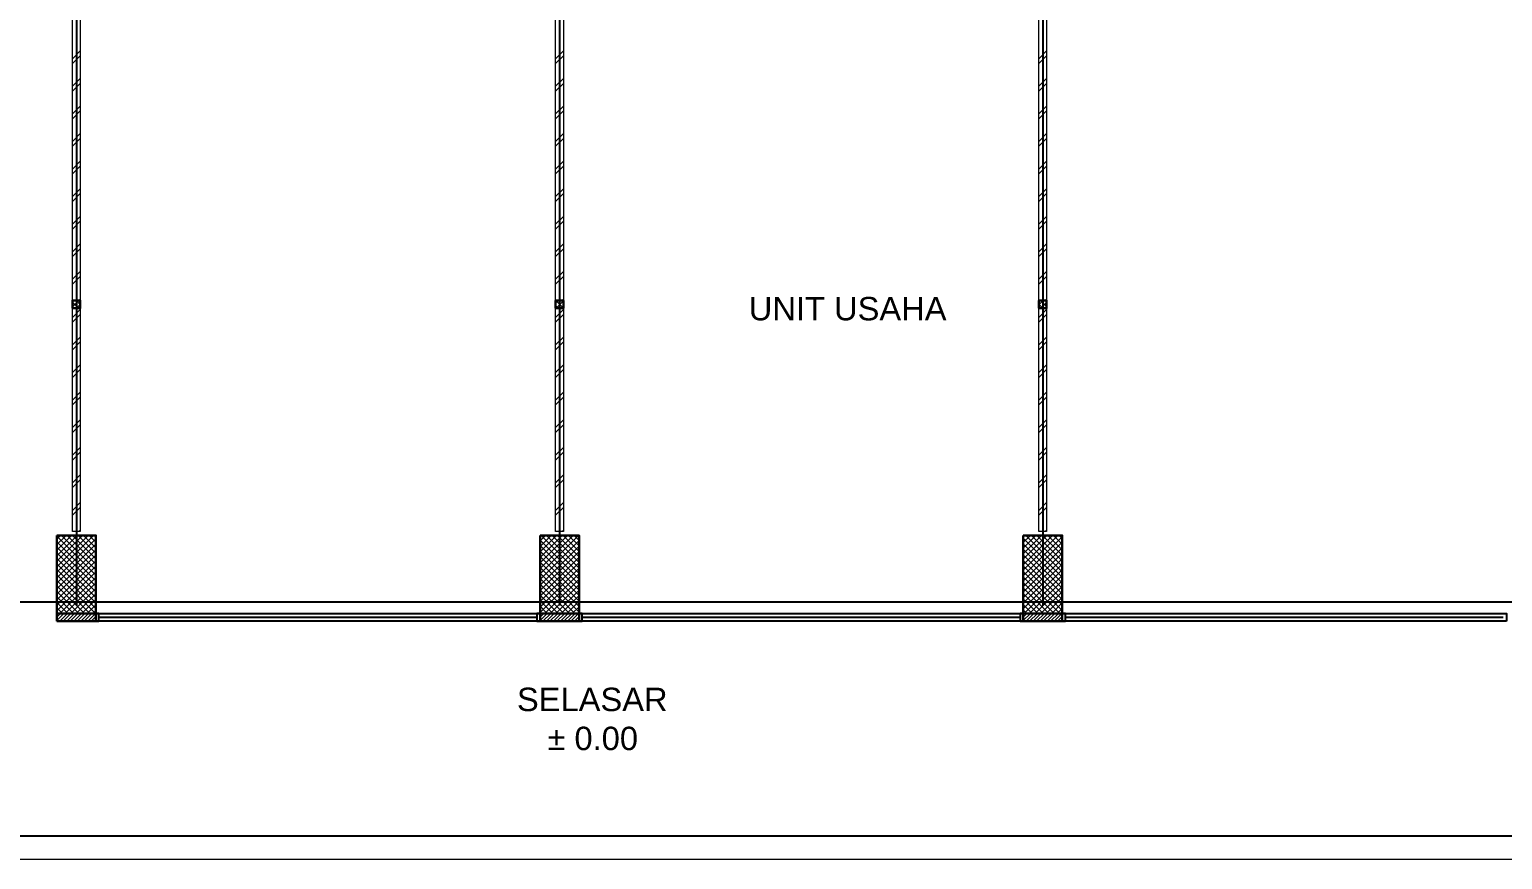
# Model space of a CAD drawing. Header units: inches. Extents: x 0 to 558, y -1 to 295.
# Drawn here: x 354.39 to 373.29, y 173.27 to 183.91 of the extents above; entities that cross this region are included whole.
import ezdxf

# ---------------------------------------------------------------- set-up
doc = ezdxf.new("R2010")
doc.units = ezdxf.units.IN
doc.header["$MEASUREMENT"] = 0
doc.linetypes.add('DASHDOT', pattern=[1, 0.5, -0.25, 0, -0.25])
for name, color, linetype, lineweight in [('ars', 11, 'Continuous', 0), ('ARSIR', 31, 'Continuous', 5), ('ARSIR BETON', 8, 'Continuous', 5), ('KOL', 1, 'Continuous', 30), ('KOLOM', 4, 'Continuous', 9), ('lan', 7, 'Continuous', 15), ('NOT', 7, 'Continuous', 20), ('RUMPUT', 93, 'Continuous', 0), ('tem', 5, 'Continuous', 20)]:
    doc.layers.add(name, color=color, linetype=linetype, lineweight=lineweight)
doc.layers.add('as', color=1, linetype='Continuous', plot=False)
doc.layers.add('Kusen', color=30, linetype='Continuous')
doc.styles.get("Standard").update_dxf_attribs({"font": 'arial.ttf'})
pattern_1 = [(86.66969, (37.0798, 226.14725), (-0.5066041, 0.569206), [0.142875, -0.934755]), (41.66969, (37.0798, 226.14725), (-0.5066045, 0.5692064), [0.142875, -0.619125]), (131.66969, (37.0798, 226.14725), (-0.5692064, -0.5066045), [0.142875, -0.619125])]

# ---------------------------------------------------------------- blocks, each defined once
blk = doc.blocks.new('k2')
at = {"layer": 'ars'}
h = blk.add_hatch(dxfattribs=at)
h.set_pattern_fill('_USER', color=256, scale=0.05, angle=45, double=1, pattern_type=0)
h.set_pattern_definition([(45, (0, -5), (-0.03535534, 0.03535534), []), (135, (0, -5), (-0.03535534, -0.03535534), [])])
h.paths.add_polyline_path([(-0.25, -0.5), (0.25, -0.5), (0.25, 0.5), (-0.25, 0.5)])
at = {"layer": 'KOL'}
blk.add_lwpolyline([(-0.25, -0.5), (0.25, -0.5), (0.25, 0.5), (-0.25, 0.5)], close=True, dxfattribs=at)
blk = doc.blocks.new('K 10.10')
at = {"layer": 'ars'}
h = blk.add_hatch(dxfattribs=at)
h.set_pattern_fill('_USER', color=256, scale=0.05, angle=45, double=1, pattern_type=0)
h.set_pattern_definition([(45, (0, 0), (-0.035355339, 0.035355339), []), (135, (0, 0), (-0.035355339, -0.035355339), [])])
h.paths.add_polyline_path([(1560.538, 1380.407), (1560.638, 1380.407), (1560.638, 1380.507), (1560.538, 1380.507)])
at = {"layer": 'KOL'}
blk.add_lwpolyline([(1560.538, 1380.407), (1560.638, 1380.407), (1560.638, 1380.507), (1560.538, 1380.507)], close=True, dxfattribs=at)
blk = doc.blocks.new('DEN-1 BLOK 2')
at = {"layer": 'ars'}
h = blk.add_hatch(dxfattribs=at)
h.set_pattern_fill('TEMBOK', color=256, scale=0.25)
h.set_pattern_definition([(45, (-12.4, 44.5925), (-0.1767767, 0.1767767), []), (45, (-12.3375, 44.5925), (-0.1767767, 0.1767767), [])])
h.paths.add_polyline_path([(61.95, 49.68), (62.05, 49.68), (62.05, 46.417), (61.95, 46.417)])
h = blk.add_hatch(dxfattribs=at)
h.set_pattern_fill('TEMBOK', color=256, scale=0.25)
h.set_pattern_definition([(45, (-6.2, 44.5925), (-0.1767767, 0.1767767), []), (45, (-6.1375, 44.5925), (-0.1767767, 0.1767767), [])])
h.paths.add_polyline_path([(68.15, 49.68), (68.25, 49.68), (68.25, 46.417), (68.15, 46.417)])
h = blk.add_hatch(dxfattribs=at)
h.set_pattern_fill('TEMBOK', color=256, scale=0.25)
h.set_pattern_definition([(45, (-7e-07, 44.5925), (-0.1767767, 0.1767767), []), (45, (0.0625, 44.5925), (-0.1767767, 0.1767767), [])])
h.paths.add_polyline_path([(74.35, 49.68), (74.45, 49.68), (74.45, 46.417), (74.35, 46.417)])
h = blk.add_hatch(dxfattribs=at)
h.set_pattern_fill('TEMBOK', color=256, scale=0.25)
h.set_pattern_definition([(45, (-12.4, 41.63), (-0.1767767, 0.1767767), []), (45, (-12.3375, 41.63), (-0.1767767, 0.1767767), [])])
h.paths.add_polyline_path([(61.95, 46.317), (62.05, 46.317), (62.05, 43.455), (61.95, 43.455)])
h = blk.add_hatch(dxfattribs=at)
h.set_pattern_fill('TEMBOK', color=256, scale=0.25)
h.set_pattern_definition([(45, (-6.2, 41.63), (-0.1767767, 0.1767767), []), (45, (-6.1375, 41.63), (-0.1767767, 0.1767767), [])])
h.paths.add_polyline_path([(68.15, 46.317), (68.25, 46.317), (68.25, 43.455), (68.15, 43.455)])
h = blk.add_hatch(dxfattribs=at)
h.set_pattern_fill('TEMBOK', color=256, scale=0.25)
h.set_pattern_definition([(45, (-1e-06, 41.63), (-0.1767767, 0.1767767), []), (45, (0.0625, 41.63), (-0.1767767, 0.1767767), [])])
h.paths.add_polyline_path([(74.35, 46.317), (74.45, 46.317), (74.45, 43.455), (74.35, 43.455)])
h = blk.add_hatch(dxfattribs=at)
h.set_pattern_fill('ANSI31', color=256, scale=0.01, style=0)
h.set_pattern_definition([(45, (46.45, 42.305), (-0.02245064, 0.02245064), [])])
h.paths.add_polyline_path([(61.75, 42.305), (62.25, 42.305), (62.25, 42.405), (61.75, 42.405)])
h = blk.add_hatch(dxfattribs=at)
h.set_pattern_fill('ANSI31', color=256, scale=0.01, style=0)
h.set_pattern_definition([(45, (46.45, 42.305), (-0.02245064, 0.02245064), [])])
h.paths.add_polyline_path([(61.75, 42.305), (62.25, 42.305), (62.25, 42.405), (61.75, 42.405)])
h = blk.add_hatch(dxfattribs=at)
h.set_pattern_fill('ANSI31', color=256, scale=0.01, style=0)
h.set_pattern_definition([(45, (52.65, 42.305), (-0.02245064, 0.02245064), [])])
h.paths.add_polyline_path([(67.95, 42.305), (68.45, 42.305), (68.45, 42.405), (67.95, 42.405)])
h = blk.add_hatch(dxfattribs=at)
h.set_pattern_fill('ANSI31', color=256, scale=0.01, style=0)
h.set_pattern_definition([(45, (52.65, 42.305), (-0.02245064, 0.02245064), [])])
h.paths.add_polyline_path([(67.95, 42.305), (68.45, 42.305), (68.45, 42.405), (67.95, 42.405)])
h = blk.add_hatch(dxfattribs=at)
h.set_pattern_fill('ANSI31', color=256, scale=0.01, style=0)
h.set_pattern_definition([(45, (58.85, 42.305), (-0.02245064, 0.02245064), [])])
h.paths.add_polyline_path([(74.15, 42.305), (74.65, 42.305), (74.65, 42.405), (74.15, 42.405)])
h = blk.add_hatch(dxfattribs=at)
h.set_pattern_fill('ANSI31', color=256, scale=0.01, style=0)
h.set_pattern_definition([(45, (58.85, 42.305), (-0.02245064, 0.02245064), [])])
h.paths.add_polyline_path([(74.15, 42.305), (74.65, 42.305), (74.65, 42.405), (74.15, 42.405)])
at = {"layer": 'as'}
for p, q in [((62, 55.655), (62, 42.555)), ((68.2, 55.655), (68.2, 42.555)), ((74.4, 55.655), (74.4, 42.555)), ((6.2, 42.555), (80.6, 42.555)), ((49.95, 39.555), (86.8, 39.555))]:
    blk.add_line(p, q, dxfattribs=at)
at = {"layer": 'as', "linetype": 'DASHDOT', "ltscale": 2}
for p, q in [((62, 55.23), (62, 42.505)), ((68.2, 55.23), (68.2, 42.505)), ((74.4, 55.23), (74.4, 42.505))]:
    blk.add_line(p, q, dxfattribs=at)
at = {"layer": 'KOL'}
for points in [[(61.75, 42.305), (62.25, 42.305), (62.25, 42.405), (61.75, 42.405)], [(61.75, 42.305), (62.25, 42.305), (62.25, 42.405), (61.75, 42.405)], [(67.95, 42.305), (68.45, 42.305), (68.45, 42.405), (67.95, 42.405)], [(67.95, 42.305), (68.45, 42.305), (68.45, 42.405), (67.95, 42.405)], [(74.15, 42.305), (74.65, 42.305), (74.65, 42.405), (74.15, 42.405)], [(74.15, 42.305), (74.65, 42.305), (74.65, 42.405), (74.15, 42.405)]]:
    blk.add_lwpolyline(points, close=True, dxfattribs=at)
at = {"layer": 'Kusen'}
for p, q in [((62.25, 42.356), (62.25, 42.356)), ((62.29, 42.356), (67.91, 42.356)), ((68.45, 42.356), (68.45, 42.356)), ((68.45, 42.356), (68.45, 42.356)), ((68.49, 42.356), (74.11, 42.356)), ((74.65, 42.356), (74.65, 42.356)), ((74.65, 42.356), (74.65, 42.356)), ((74.69, 42.356), (80.31, 42.356))]:
    blk.add_line(p, q, dxfattribs=at)
for points in [[(67.95, 42.306), (62.25, 42.306), (62.25, 42.406), (67.95, 42.406)], [(74.15, 42.306), (68.45, 42.306), (68.45, 42.406), (74.15, 42.406)], [(80.35, 42.306), (74.65, 42.306), (74.65, 42.406), (80.35, 42.406)]]:
    blk.add_lwpolyline(points, close=True, dxfattribs=at)
for points in [[(62.25, 42.406), (62.25, 42.306), (62.29, 42.306), (62.29, 42.406), (62.25, 42.406)], [(67.91, 42.406), (67.91, 42.306), (67.95, 42.306), (67.95, 42.406), (67.91, 42.406)], [(68.45, 42.406), (68.45, 42.306), (68.49, 42.306), (68.49, 42.406), (68.45, 42.406)], [(74.11, 42.406), (74.11, 42.306), (74.15, 42.306), (74.15, 42.406), (74.11, 42.406)], [(74.65, 42.406), (74.65, 42.306), (74.69, 42.306), (74.69, 42.406), (74.65, 42.406)]]:
    blk.add_lwpolyline(points, dxfattribs=at)
at = {"layer": 'lan'}
blk.add_line((50.1, 39.255), (88.35, 39.255), dxfattribs=at)
at = {"layer": 'tem', "ltscale": 2}
for points in [[(61.95, 50.105), (62.05, 50.105), (62.05, 46.417), (61.95, 46.417)], [(68.15, 50.105), (68.25, 50.105), (68.25, 46.417), (68.15, 46.417)], [(74.35, 50.105), (74.45, 50.105), (74.45, 46.417), (74.35, 46.417)], [(61.95, 46.317), (62.05, 46.317), (62.05, 43.455), (61.95, 43.455)], [(68.15, 46.317), (68.25, 46.317), (68.25, 43.455), (68.15, 43.455)], [(74.35, 46.317), (74.45, 46.317), (74.45, 43.455), (74.35, 43.455)]]:
    blk.add_lwpolyline(points, close=True, dxfattribs=at)
at = {"layer": 'KOL', "xscale": -1, "rotation": 180}
for p in [(62, 42.905), (68.2, 42.905), (74.4, 42.905)]:
    blk.add_blockref('k2', p, dxfattribs=at)
at = {"layer": 'KOLOM', "extrusion": (0, 0, -1), "xscale": -1, "zscale": -1, "rotation": 359.9999999999999}
for p in [(1498.588, -1334.089), (1492.388, -1334.089), (1486.188, -1334.089)]:
    blk.add_blockref('K 10.10', p, dxfattribs=at)
at = {"layer": 'NOT', "char_height": 0.3, "attachment_point": 1}
for s, insert in [('\\pi0.077964;UNIT USAHA', (70.55, 46.463)), ('\\pi0.37622;SELASAR\\P\\pi0.7678;± 0.00', (67.277, 41.453))]:
    blk.add_mtext_dynamic_manual_height_columns(s, width=2.66173, gutter_width=1, heights=[0], dxfattribs=dict(at, insert=insert))

msp = doc.modelspace()

# ---------------------------------------------------------------- hatches: boundary and pattern name
at = {"layer": 'ARSIR'}
h = msp.add_hatch(dxfattribs=at)
h.set_pattern_fill('AR-HBONE', color=256, scale=0.004, style=0)
h.set_pattern_definition([(45, (97.41734, -7.36865), (6e-17, 0.5747364), [1.2192, -0.4064]), (135, (97.7047, -7.0813), (6e-17, 0.5747364), [1.2192, -0.4064])])
edge = h.paths.add_edge_path()
edge.add_line((387.02, 163.1715), (388.22, 163.1715))
edge.add_line((388.22, 163.1715), (388.22, 186.8365))
edge.add_arc((380.07, 186.8365), 8.15, 0, 90)
edge.add_line((380.07, 194.9865), (340.1822, 194.9865))
edge.add_line((340.1822, 194.9865), (340.1822, 193.7865))
edge.add_line((340.1822, 193.7865), (380.07, 193.7865))
edge.add_arc((380.07, 186.8365), 6.95, 0, 90, ccw=False)
edge.add_line((387.02, 186.8365), (387.02, 163.1715))
at = {"layer": 'ARSIR BETON'}
h = msp.add_hatch(dxfattribs=at)
h.set_pattern_fill('AR-HBONE', color=256, scale=0.004, style=0)
h.set_pattern_definition([(45, (37.0798, 226.14725), (6e-17, 0.5747364), [1.2192, -0.4064]), (135, (37.36716, 226.4346), (6e-17, 0.5747364), [1.2192, -0.4064])])
edge = h.paths.add_edge_path()
edge.add_arc((191.2828, 190.0679), 14, 90, 180)
edge.add_line((177.2828, 190.0679), (177.2828, 133.2715))
edge.add_arc((191.2827, 133.2715), 14, 179.99992, 263.11919)
edge.add_line((189.6055, 119.3724), (189.6055, 112.3227))
edge.add_line((189.6055, 112.3227), (189.7055, 112.3227))
edge.add_line((189.7055, 112.3227), (189.7055, 112.2227))
edge.add_line((189.7055, 112.2227), (201.7055, 112.2227))
edge.add_line((201.7055, 112.2227), (201.7055, 119.2715))
edge.add_line((201.7055, 119.2715), (380.22, 119.2715))
edge.add_arc((380.22, 133.2715), 14, 270, 360)
edge.add_line((394.22, 133.2715), (394.22, 186.8365))
edge.add_arc((380.07, 186.8365), 14.15, 0.00002, 89.99998)
edge.add_line((380.07, 200.9865), (288.3873, 200.9865))
edge.add_arc((288.3873, 203.9865), 3, 180, 270, ccw=False)
edge.add_line((285.3873, 203.9865), (285.3986, 204.9823))
edge.add_line((285.3986, 204.9823), (271.3873, 205.1475))
edge.add_line((271.3873, 205.1475), (271.3873, 204.9086))
edge.add_arc((270.5466, 204.9086), 0.8408, 270, 359.99999, ccw=False)
edge.add_line((270.5466, 204.0679), (191.2828, 204.0679))
edge = h.paths.add_edge_path()
edge.add_line((191.2672, 197.9562), (265.7566, 197.9585))
edge.add_arc((265.7568, 189.203), 8.7555, 41.343, 90.00169, ccw=False)
edge.add_line((272.3302, 194.9865), (332.5823, 194.9865))
edge.add_line((332.5823, 194.9865), (332.5823, 191.8715))
edge.add_line((332.5823, 191.8715), (340.1822, 191.8715))
edge.add_line((340.1822, 191.8715), (340.1822, 194.9865))
edge.add_line((340.1822, 194.9865), (380.07, 194.9865))
edge.add_arc((380.07, 186.8365), 8.15, 0, 90, ccw=False)
edge.add_line((388.22, 186.8365), (388.22, 163.1715))
edge.add_line((388.22, 163.1715), (388.22, 157.7117))
edge.add_line((388.22, 157.7117), (388.22, 133.2715))
edge.add_arc((380.22, 133.2715), 8, -90, 0, ccw=False)
edge.add_line((380.22, 125.2715), (191.2828, 125.2715))
edge.add_arc((191.185, 133.1732), 7.9023, 180.12317, 270.70845, ccw=False)
edge.add_line((183.2828, 133.1562), (183.2675, 189.9541))
edge.add_arc((191.2675, 189.9563), 8, 90.00169, 180.01541, ccw=False)
at = {"layer": 'RUMPUT'}
h = msp.add_hatch(dxfattribs=at)
h.set_pattern_fill('GRASS', color=256, scale=0.03, angle=356.66969, style=0)
h.set_pattern_definition(pattern_1)
edge = h.paths.add_edge_path()
edge.add_line((394.22, 171.6524), (402.698, 171.6524))
edge.add_line((402.698, 171.6524), (406.8633, 171.9326))
edge.add_line((406.8633, 171.9326), (407.1349, 173.6574))
edge.add_line((407.1349, 173.6574), (416.4205, 172.1948))
edge.add_line((416.4205, 172.1948), (417.0895, 176.4425))
edge.add_line((417.0895, 176.4425), (434.0908, 173.7645))
edge.add_line((434.0908, 173.7645), (442.2259, 174.3118))
edge.add_line((442.2259, 174.3118), (445.141, 192.7643))
edge.add_line((445.141, 192.7643), (418.5729, 196.9616))
edge.add_line((418.5729, 196.9616), (402.3997, 199.5091))
edge.add_line((402.3997, 199.5091), (401.9329, 196.5456))
edge.add_line((401.9329, 196.5456), (390.18, 198.3869))
edge.add_arc((380.07, 186.8365), 15.35, 48.80437, 90)
edge.add_line((380.07, 202.1865), (288.3873, 202.1865))
edge.add_arc((288.3873, 203.9865), 1.8, 180, 270, ccw=False)
edge.add_line((286.5873, 203.9865), (286.5873, 204.7646))
edge.add_line((286.5873, 204.7646), (489.7232, 202.4653))
edge.add_line((489.7232, 202.4653), (489.009, 190.7748))
edge.add_line((489.009, 190.7748), (447.5074, 192.7549))
edge.add_line((447.5074, 192.7549), (448.3956, 174.0667))
edge.add_line((448.3956, 174.0667), (421.3302, 172.0652))
edge.add_line((421.3302, 172.0652), (401.0645, 170.836))
edge.add_line((401.0645, 170.836), (400.9341, 157.9843))
edge.add_line((400.9341, 157.9843), (400.8036, 145.1327))
edge.add_line((400.8036, 145.1327), (400.9017, 135.2859))
edge.add_line((400.9017, 135.2859), (401.5003, 132.6794))
edge.add_line((401.5003, 132.6794), (401.2595, 116.478))
edge.add_line((401.2595, 116.478), (378.6535, 115.7086))
edge.add_line((378.6535, 115.7086), (368.9216, 115.7377))
edge.add_line((368.9216, 115.7377), (346.0892, 112.9076))
edge.add_line((346.0892, 112.9076), (341.1309, 112.1001))
edge.add_line((341.1309, 112.1001), (333.7244, 111.8362))
edge.add_line((333.7244, 111.8362), (331.0738, 112.2718))
edge.add_line((331.0738, 112.2718), (324.3803, 115.2754))
edge.add_line((324.3803, 115.2754), (321.6092, 115.9684))
edge.add_line((321.6092, 115.9684), (289.1333, 113.6571))
edge.add_line((289.1333, 113.6571), (289.1333, 118.0715))
edge.add_line((289.1333, 118.0715), (380.22, 118.0715))
edge.add_arc((380.22, 133.2715), 15.2, 270, 360)
edge.add_line((395.42, 133.2715), (395.42, 171.6524))
h = msp.add_hatch(dxfattribs=at)
h.set_pattern_fill('GRASS', color=256, scale=0.03, angle=356.66969, style=0)
h.set_pattern_definition(pattern_1)
edge = h.paths.add_edge_path()
edge.add_line((344.5373, 163.1715), (345.8998, 163.1715))
edge.add_line((345.8998, 163.1715), (345.8998, 163.2715))
edge.add_line((345.8998, 163.2715), (386.92, 163.2715))
edge.add_line((386.92, 163.2715), (386.92, 186.8365))
edge.add_arc((380.07, 186.8365), 6.85, 0, 90)
edge.add_line((380.07, 193.6865), (340.2822, 193.6865))
edge.add_line((340.2822, 193.6865), (340.2822, 191.8715))
edge.add_line((340.2822, 191.8715), (379.3378, 191.8715))
edge.add_arc((379.3373, 189.1215), 2.75, 0.00019, 89.98953, ccw=False)
edge.add_line((382.0873, 189.1215), (382.0873, 172.5215))
edge.add_line((382.0873, 172.5215), (344.5373, 172.5215))
edge.add_line((344.5373, 172.5215), (344.5373, 163.1715))
edge = h.paths.add_edge_path()
edge.add_line((345.8998, 152.6715), (344.5373, 152.6715))
edge.add_line((344.5373, 152.6715), (344.5373, 150.8215))
edge.add_line((344.5373, 150.8215), (382.0873, 150.8215))
edge.add_line((382.0873, 150.8215), (382.0873, 134.2215))
edge.add_arc((379.3373, 134.2215), 2.75, 270, 360, ccw=False)
edge.add_line((379.3373, 131.4715), (340.2822, 131.4715))
edge.add_line((340.2822, 131.4715), (340.2822, 130.3715))
edge.add_line((340.2822, 130.3715), (370.2822, 130.3715))
edge.add_line((370.2822, 130.3715), (370.2822, 126.5715))
edge.add_line((370.2822, 126.5715), (380.22, 126.5715))
edge.add_arc((380.22, 133.2715), 6.7, 270, 360)
edge.add_line((386.92, 133.2715), (386.92, 157.6117))
edge.add_line((386.92, 157.6117), (382.0873, 157.6117))
edge.add_line((382.0873, 157.6117), (382.0873, 152.5715))
edge.add_line((382.0873, 152.5715), (345.8998, 152.5715))
edge.add_line((345.8998, 152.5715), (345.8998, 152.6715))

# ---------------------------------------------------------------- block references
at = {"layer": 'lan'}
msp.add_blockref('DEN-1 BLOK 2', (292.9873, 134.0165), dxfattribs=at)

doc.saveas('drawing.dxf')
